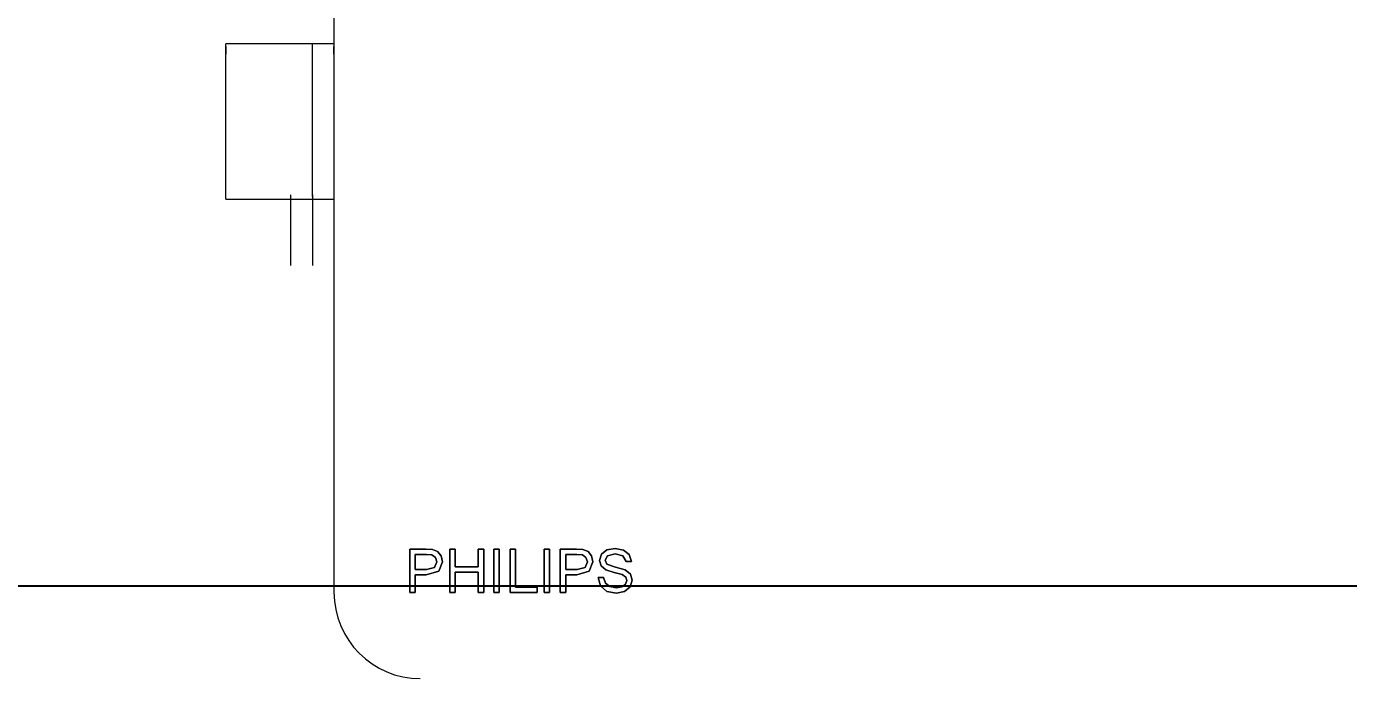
# Model space of a CAD drawing. Header units: millimetres. Extents: x -153298 to 620751, y -313239 to 250031.
# Drawn here: x 96586.3 to 96892.5, y -292047.8 to -291896.8 of the extents above; entities that cross this region are included whole.
import ezdxf

# ---------------------------------------------------------------- set-up
doc = ezdxf.new("R2010")
doc.units = ezdxf.units.MM
doc.layers.add('A-ANNO-DIMS', color=7, linetype='Continuous', lineweight=9)
doc.layers.add('E-LITE-EQPM', color=7, linetype='Continuous', lineweight=35)
doc.styles.add('Arial_2', font='arial.ttf', dxfattribs={"height": 3})
doc.dimstyles.new('DPA-DIM-3_0_T-T', dxfattribs={"dimscale": 304.8, "dimtxt": 306.07782, "dimasz": 0.656168, "dimexe": 0.656168, "dimexo": 0.0625, "dimgap": 0.164042, "dimtad": 1, "dimdec": 0, "dimzin": 0, "dimdsep": 46, "dimtxsty": 'Arial_2', "dimblk1": 'OBLIQUE', "dimblk2": 'OBLIQUE', "dimsah": 1, "dimcen": 0.09, "dimdle": 0.656168, "dimclrd": 7, "dimclre": 7, "dimclrt": 7, "dimadec": 8, "dimazin": 0, "dimtfac": 1, "dimtdec": 4, "dimtix": 1, "dimtmove": 0, "dimatfit": 3, "dimfxl": 1.312336, "dimfxlon": 1, "dimtvp": 1, "dimtolj": 1, "dimtzin": 0, "dimarcsym": 2})

# ---------------------------------------------------------------- blocks, each defined once
blk = doc.blocks.new('ACM_L18 - LED Flood Light Luminaire - ACM_L18 - LED Flood Light Luminaire-V252-2120-01 ENTRANCE 1 SECTION A')
at = {"layer": 'E-LITE-EQPM', "color": 7, "lineweight": 20}
for p, q in [((-886592.71, 104679), (-886592.71, 104419)), ((-886592.71, 104546), (-886617.71, 104546)), ((-886617.71, 104528), (-886617.71, 104546)), ((-886617.71, 104545.39), (-886617.71, 104543.59)), ((-886592.71, 104546), (-886597.71, 104546)), ((-886597.71, 104528), (-886597.71, 104546)), ((-886592.71, 104543.59), (-886592.71, 104545.39)), ((-886592.71, 104545.39), (-886592.71, 104528)), ((-886592.71, 104543.59), (-886592.71, 104545.39)), ((-886592.71, 104545.39), (-886592.71, 104528)), ((-886617.71, 104510), (-886617.71, 104528)), ((-886597.71, 104510.62), (-886597.71, 104528)), ((-886592.71, 104528), (-886592.71, 104510.62)), ((-886592.71, 104528), (-886592.71, 104510.62)), ((-886617.71, 104510), (-886592.71, 104510)), ((-886602.71, 104494.65), (-886602.71, 104511.01)), ((-886597.71, 104511.01), (-886597.71, 104494.65)), ((-886597.71, 104510), (-886592.71, 104510)), ((-886571.42, 104428.96), (-886575.14, 104428.96)), ((-886575.14, 104428.96), (-886575.14, 104418.92)), ((-886575.14, 104418.92), (-886575.14, 104428.96)), ((-886575.14, 104428.96), (-886571.42, 104428.96)), ((-886573.88, 104424.26), (-886573.88, 104427.71)), ((-886573.88, 104427.71), (-886571.29, 104427.71)), ((-886571.29, 104427.71), (-886573.88, 104427.71)), ((-886573.88, 104427.71), (-886573.88, 104424.26)), ((-886569.91, 104428.87), (-886571.42, 104428.96)), ((-886571.42, 104428.96), (-886569.91, 104428.87)), ((-886571.29, 104427.71), (-886570.03, 104427.62)), ((-886570.03, 104427.62), (-886571.29, 104427.71)), ((-886570.03, 104427.62), (-886569.18, 104427.05)), ((-886569.18, 104427.05), (-886570.03, 104427.62)), ((-886568.69, 104428.4), (-886569.91, 104428.87)), ((-886569.91, 104428.87), (-886568.69, 104428.4)), ((-886569.18, 104427.05), (-886568.86, 104426.01)), ((-886568.86, 104426.01), (-886569.18, 104427.05)), ((-886567.9, 104427.43), (-886568.69, 104428.4)), ((-886568.69, 104428.4), (-886567.9, 104427.43)), ((-886567.6, 104426.06), (-886567.9, 104427.43)), ((-886567.9, 104427.43), (-886567.6, 104426.06)), ((-886564.62, 104428.96), (-886565.88, 104428.96)), ((-886565.88, 104428.96), (-886565.88, 104418.92)), ((-886565.88, 104418.92), (-886565.88, 104428.96)), ((-886565.88, 104428.96), (-886564.62, 104428.96)), ((-886564.62, 104424.88), (-886564.62, 104428.96)), ((-886564.62, 104428.96), (-886564.62, 104424.88)), ((-886558.03, 104428.96), (-886559.29, 104428.96)), ((-886559.29, 104428.96), (-886559.29, 104424.88)), ((-886559.29, 104424.88), (-886559.29, 104428.96)), ((-886559.29, 104428.96), (-886558.03, 104428.96)), ((-886558.03, 104418.92), (-886558.03, 104428.96)), ((-886558.03, 104428.96), (-886558.03, 104418.92)), ((-886554.42, 104428.96), (-886555.67, 104428.96)), ((-886555.67, 104428.96), (-886555.67, 104418.92)), ((-886555.67, 104418.92), (-886555.67, 104428.96)), ((-886555.67, 104428.96), (-886554.42, 104428.96)), ((-886554.42, 104418.92), (-886554.42, 104428.96)), ((-886554.42, 104428.96), (-886554.42, 104418.92)), ((-886550.65, 104428.96), (-886551.91, 104428.96)), ((-886551.91, 104428.96), (-886551.91, 104418.92)), ((-886551.91, 104418.92), (-886551.91, 104428.96)), ((-886551.91, 104428.96), (-886550.65, 104428.96)), ((-886550.65, 104420.17), (-886550.65, 104428.96)), ((-886550.65, 104428.96), (-886550.65, 104420.17)), ((-886542.8, 104428.96), (-886544.06, 104428.96)), ((-886544.06, 104428.96), (-886544.06, 104418.92)), ((-886544.06, 104418.92), (-886544.06, 104428.96)), ((-886544.06, 104428.96), (-886542.8, 104428.96)), ((-886542.8, 104418.92), (-886542.8, 104428.96)), ((-886542.8, 104428.96), (-886542.8, 104418.92)), ((-886536.57, 104428.96), (-886540.29, 104428.96)), ((-886540.29, 104428.96), (-886540.29, 104418.92)), ((-886540.29, 104418.92), (-886540.29, 104428.96)), ((-886540.29, 104428.96), (-886536.57, 104428.96)), ((-886539.04, 104424.26), (-886539.04, 104427.71)), ((-886539.04, 104427.71), (-886536.44, 104427.71)), ((-886536.44, 104427.71), (-886539.04, 104427.71)), ((-886539.04, 104427.71), (-886539.04, 104424.26)), ((-886535.07, 104428.87), (-886536.57, 104428.96)), ((-886536.57, 104428.96), (-886535.07, 104428.87)), ((-886536.44, 104427.71), (-886535.18, 104427.62)), ((-886535.18, 104427.62), (-886536.44, 104427.71)), ((-886535.18, 104427.62), (-886534.34, 104427.05)), ((-886534.34, 104427.05), (-886535.18, 104427.62)), ((-886533.85, 104428.4), (-886535.07, 104428.87)), ((-886535.07, 104428.87), (-886533.85, 104428.4)), ((-886534.34, 104427.05), (-886534.01, 104426.01)), ((-886534.01, 104426.01), (-886534.34, 104427.05)), ((-886533.06, 104427.43), (-886533.85, 104428.4)), ((-886533.85, 104428.4), (-886533.06, 104427.43)), ((-886532.76, 104426.06), (-886533.06, 104427.43)), ((-886533.06, 104427.43), (-886532.76, 104426.06)), ((-886530.75, 104427.78), (-886531.19, 104426.35)), ((-886531.19, 104426.35), (-886530.75, 104427.78)), ((-886529.48, 104428.78), (-886530.75, 104427.78)), ((-886530.75, 104427.78), (-886529.48, 104428.78)), ((-886529.93, 104426.39), (-886529.37, 104427.43)), ((-886529.37, 104427.43), (-886529.93, 104426.39)), ((-886527.62, 104429.12), (-886529.48, 104428.78)), ((-886529.48, 104428.78), (-886527.62, 104429.12)), ((-886529.37, 104427.43), (-886527.57, 104427.87)), ((-886527.57, 104427.87), (-886529.37, 104427.43)), ((-886525.63, 104428.76), (-886527.62, 104429.12)), ((-886527.62, 104429.12), (-886525.63, 104428.76)), ((-886527.57, 104427.87), (-886525.78, 104427.43)), ((-886525.78, 104427.43), (-886527.57, 104427.87)), ((-886525.78, 104427.43), (-886525.07, 104426.14)), ((-886525.07, 104426.14), (-886525.78, 104427.43)), ((-886524.31, 104427.71), (-886525.63, 104428.76)), ((-886525.63, 104428.76), (-886524.31, 104427.71)), ((-886523.81, 104426.14), (-886524.31, 104427.71)), ((-886524.31, 104427.71), (-886523.81, 104426.14)), ((-886571.26, 104424.26), (-886573.88, 104424.26)), ((-886573.88, 104424.26), (-886571.26, 104424.26)), ((-886569.41, 104424.72), (-886571.26, 104424.26)), ((-886571.26, 104424.26), (-886569.41, 104424.72)), ((-886568.86, 104426.01), (-886569.41, 104424.72)), ((-886569.41, 104424.72), (-886568.86, 104426.01)), ((-886568.41, 104423.89), (-886567.6, 104426.06)), ((-886567.6, 104426.06), (-886568.41, 104423.89)), ((-886559.29, 104424.88), (-886564.62, 104424.88)), ((-886564.62, 104424.88), (-886559.29, 104424.88)), ((-886536.41, 104424.26), (-886539.04, 104424.26)), ((-886539.04, 104424.26), (-886536.41, 104424.26)), ((-886534.56, 104424.72), (-886536.41, 104424.26)), ((-886536.41, 104424.26), (-886534.56, 104424.72)), ((-886534.01, 104426.01), (-886534.56, 104424.72)), ((-886534.56, 104424.72), (-886534.01, 104426.01)), ((-886533.57, 104423.89), (-886532.76, 104426.06)), ((-886532.76, 104426.06), (-886533.57, 104423.89)), ((-886531.19, 104426.35), (-886530.84, 104425.11)), ((-886530.84, 104425.11), (-886531.19, 104426.35)), ((-886530.84, 104425.11), (-886529.77, 104424.17)), ((-886529.77, 104424.17), (-886530.84, 104425.11)), ((-886529.53, 104425.52), (-886529.93, 104426.39)), ((-886529.93, 104426.39), (-886529.53, 104425.52)), ((-886529.77, 104424.17), (-886527.8, 104423.55)), ((-886527.8, 104423.55), (-886529.77, 104424.17)), ((-886527.48, 104424.82), (-886529.53, 104425.52)), ((-886529.53, 104425.52), (-886527.48, 104424.82)), ((-886525.26, 104424.19), (-886527.48, 104424.82)), ((-886527.48, 104424.82), (-886525.26, 104424.19)), ((-886524.05, 104423.17), (-886525.26, 104424.19)), ((-886525.26, 104424.19), (-886524.05, 104423.17)), ((-886525.07, 104426.14), (-886523.81, 104426.14)), ((-886523.81, 104426.14), (-886525.07, 104426.14)), ((-886573.88, 104418.92), (-886573.88, 104423)), ((-886573.88, 104423), (-886571.33, 104423)), ((-886571.33, 104423), (-886573.88, 104423)), ((-886573.88, 104423), (-886573.88, 104418.92)), ((-886571.33, 104423), (-886568.41, 104423.89)), ((-886568.41, 104423.89), (-886571.33, 104423)), ((-886564.62, 104418.92), (-886564.62, 104423.63)), ((-886564.62, 104423.63), (-886559.29, 104423.63)), ((-886559.29, 104423.63), (-886564.62, 104423.63)), ((-886564.62, 104423.63), (-886564.62, 104418.92)), ((-886559.29, 104423.63), (-886559.29, 104418.92)), ((-886559.29, 104418.92), (-886559.29, 104423.63)), ((-886539.04, 104418.92), (-886539.04, 104423)), ((-886539.04, 104423), (-886536.48, 104423)), ((-886536.48, 104423), (-886539.04, 104423)), ((-886539.04, 104423), (-886539.04, 104418.92)), ((-886536.48, 104423), (-886533.57, 104423.89)), ((-886533.57, 104423.89), (-886536.48, 104423)), ((-886531.5, 104422.37), (-886530.96, 104420.45)), ((-886530.25, 104422.37), (-886531.5, 104422.37)), ((-886531.5, 104422.37), (-886530.25, 104422.37)), ((-886530.96, 104420.45), (-886531.5, 104422.37)), ((-886529.84, 104421.11), (-886530.25, 104422.37)), ((-886530.25, 104422.37), (-886529.84, 104421.11)), ((-886528.85, 104420.32), (-886529.84, 104421.11)), ((-886529.84, 104421.11), (-886528.85, 104420.32)), ((-886527.8, 104423.55), (-886525.97, 104423.07)), ((-886525.97, 104423.07), (-886527.8, 104423.55)), ((-886525.19, 104420.88), (-886526.04, 104420.25)), ((-886526.04, 104420.25), (-886525.19, 104420.88)), ((-886525.97, 104423.07), (-886525.12, 104422.5)), ((-886525.12, 104422.5), (-886525.97, 104423.07)), ((-886524.91, 104421.72), (-886525.19, 104420.88)), ((-886525.19, 104420.88), (-886524.91, 104421.72)), ((-886525.12, 104422.5), (-886524.91, 104421.72)), ((-886524.91, 104421.72), (-886525.12, 104422.5)), ((-886524.1, 104420.25), (-886523.65, 104421.75)), ((-886523.65, 104421.75), (-886524.1, 104420.25)), ((-886523.65, 104421.75), (-886524.05, 104423.17)), ((-886524.05, 104423.17), (-886523.65, 104421.75)), ((-886575.14, 104418.92), (-886573.88, 104418.92)), ((-886573.88, 104418.92), (-886575.14, 104418.92)), ((-886565.88, 104418.92), (-886564.62, 104418.92)), ((-886564.62, 104418.92), (-886565.88, 104418.92)), ((-886559.29, 104418.92), (-886558.03, 104418.92)), ((-886558.03, 104418.92), (-886559.29, 104418.92)), ((-886555.67, 104418.92), (-886554.42, 104418.92)), ((-886554.42, 104418.92), (-886555.67, 104418.92)), ((-886551.91, 104418.92), (-886545.63, 104418.92)), ((-886545.63, 104418.92), (-886551.91, 104418.92)), ((-886545.63, 104420.17), (-886550.65, 104420.17)), ((-886550.65, 104420.17), (-886545.63, 104420.17)), ((-886545.63, 104418.92), (-886545.63, 104420.17)), ((-886545.63, 104420.17), (-886545.63, 104418.92)), ((-886544.06, 104418.92), (-886542.8, 104418.92)), ((-886542.8, 104418.92), (-886544.06, 104418.92)), ((-886540.29, 104418.92), (-886539.04, 104418.92)), ((-886539.04, 104418.92), (-886540.29, 104418.92)), ((-886530.96, 104420.45), (-886529.54, 104419.18)), ((-886529.54, 104419.18), (-886530.96, 104420.45)), ((-886529.54, 104419.18), (-886527.3, 104418.76)), ((-886527.3, 104418.76), (-886529.54, 104419.18)), ((-886527.35, 104420.02), (-886528.85, 104420.32)), ((-886528.85, 104420.32), (-886527.35, 104420.02)), ((-886526.04, 104420.25), (-886527.35, 104420.02)), ((-886527.35, 104420.02), (-886526.04, 104420.25)), ((-886527.3, 104418.76), (-886525.4, 104419.15)), ((-886525.4, 104419.15), (-886527.3, 104418.76)), ((-886525.4, 104419.15), (-886524.1, 104420.25)), ((-886524.1, 104420.25), (-886525.4, 104419.15))]:
    blk.add_line(p, q, dxfattribs=at)
blk.add_arc((-886572.71, 104419), 20, 180, 270, dxfattribs=at)
blk = doc.blocks.new('PPL-C-AECM-1-PP19-EE-M3-0001_rvt-1-2120-01 ENTRANCE 1 SECTION A')
at = {"layer": 'E-LITE-EQPM', "color": 7, "lineweight": 20}
blk.add_blockref('ACM_L18 - LED Flood Light Luminaire - ACM_L18 - LED Flood Light Luminaire-V252-2120-01 ENTRANCE 1 SECTION A', (0, 0), dxfattribs=at)
blk = doc.blocks.new('_Oblique')
at = {"color": 7, "linetype": 'ByBlock', "lineweight": -2}
blk.add_line((-0.5, -0.5), (0.5, 0.5), dxfattribs=at)
blk = doc.blocks.new('*D3764')
at = {"layer": 'A-ANNO-DIMS', "color": 7, "lineweight": -2, "transparency": 16777216}
for p, q in [((97242.88, -291645.36), (97242.88, -292226.31)), ((88642.88, -292407.26), (88642.88, -291826.31)), ((88442.88, -292026.31), (97442.88, -292026.31))]:
    blk.add_line(p, q, dxfattribs=at)
at = {"layer": 'DEFPOINTS', "color": 7, "transparency": 16777216}
for p in [(97242.88, -291626.31), (97242.88, -292026.31), (88642.88, -292426.31)]:
    blk.add_point(p, dxfattribs=at)
at = {"layer": 'A-ANNO-DIMS', "color": 7, "lineweight": -2, "transparency": 16777216, "xscale": 200, "yscale": 200, "zscale": 200, "rotation": 180}
blk.add_blockref('_Oblique', (88642.88, -292026.31), dxfattribs=at)
at = {"layer": 'A-ANNO-DIMS', "color": 7, "lineweight": -2, "transparency": 16777216, "xscale": 200, "yscale": 200, "zscale": 200}
blk.add_blockref('_Oblique', (97242.88, -292026.31), dxfattribs=at)
at = {"layer": 'A-ANNO-DIMS', "color": 7, "transparency": 16777216, "insert": (92942.88, -291974.78), "char_height": 3, "width": 1107.5308, "attachment_point": 5, "style": 'Arial_2'}
blk.add_mtext('\\A1;8600', dxfattribs=at)
blk = doc.blocks.new('*D3774')
at = {"layer": 'A-ANNO-DIMS', "color": 7, "lineweight": -2, "transparency": 16777216}
for p, q in [((96492.46, -290696.75), (96492.46, -294096.75)), ((96873.41, -290896.75), (96292.46, -290896.75)), ((96873.41, -293896.75), (96292.46, -293896.75))]:
    blk.add_line(p, q, dxfattribs=at)
at = {"layer": 'DEFPOINTS', "color": 7, "transparency": 16777216}
for p in [(96892.46, -290896.75), (96492.46, -293896.75), (96892.46, -293896.75)]:
    blk.add_point(p, dxfattribs=at)
at = {"layer": 'A-ANNO-DIMS', "color": 7, "lineweight": -2, "transparency": 16777216, "xscale": 200, "yscale": 200, "zscale": 200}
for p, rotation in [((96492.46, -290896.75), 90), ((96492.46, -293896.75), 270)]:
    blk.add_blockref('_Oblique', p, dxfattribs=dict(at, rotation=rotation))
at = {"layer": 'A-ANNO-DIMS', "color": 7, "transparency": 16777216, "insert": (96440.93, -292396.75), "char_height": 3, "width": 1107.5308, "attachment_point": 5, "rotation": 90, "style": 'Arial_2'}
blk.add_mtext('\\A1;3000', dxfattribs=at)

msp = doc.modelspace()

# ---------------------------------------------------------------- block references
at = {"color": 7, "lineweight": 5}
msp.add_blockref('PPL-C-AECM-1-PP19-EE-M3-0001_rvt-1-2120-01 ENTRANCE 1 SECTION A', (983250.2539, -396446.753), dxfattribs=at)

# ---------------------------------------------------------------- dimensions: what is measured, and where the dimension line sits
at = {"layer": 'A-ANNO-DIMS', "color": 7}
dim = msp.add_linear_dim(base=(96492.4602, -293896.753), p1=(96892.4602, -290896.753), p2=(96892.4602, -293896.753), angle=90, dimstyle='DPA-DIM-3_0_T-T', override={"dimpost": '<>', "dimclrd": 7, "dimclre": 7, "dimclrt": 7, "dimfxl": 3000}, dxfattribs=at)
dim.commit()
dim.dimension.update_dxf_attribs({"geometry": '*D3774', "text_midpoint": (96440.9274, -292396.753)})
dim = msp.add_linear_dim(base=(97242.88, -292026.3081), p1=(88642.88, -292426.3081), p2=(97242.88, -291626.3081), dimstyle='DPA-DIM-3_0_T-T', override={"dimpost": '<>', "dimclrd": 7, "dimclre": 7, "dimclrt": 7, "dimfxl": 8637.129153}, dxfattribs=at)
dim.commit()
dim.dimension.update_dxf_attribs({"geometry": '*D3764', "text_midpoint": (92942.88, -291974.7764)})

doc.saveas('drawing.dxf')
